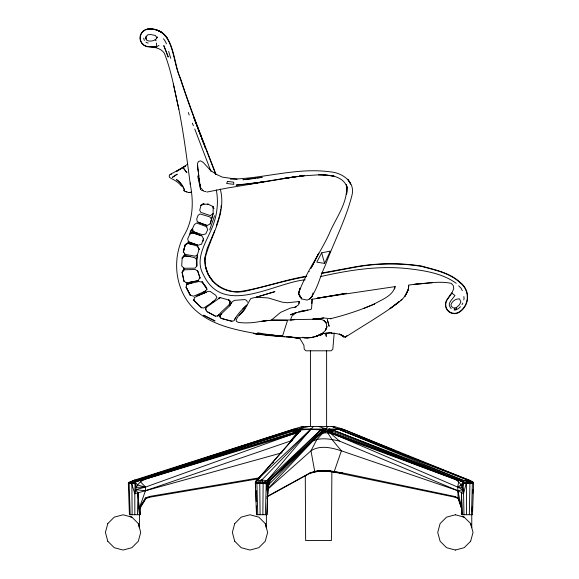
<?xml version="1.0" encoding="UTF-8"?>
<svg xmlns="http://www.w3.org/2000/svg" width="579" height="579" viewBox="0 0 579 579"><rect width="100%" height="100%" fill="white"/><g stroke="black" fill="none" stroke-linecap="round" stroke-linejoin="round"><path stroke-width="0.87" d="M134.82 514.709L134.806 493.706L136.217 487.366L134.82 480.042L302.289 426.448L334.756 426.455L333.75 427.172M215.924 174.17C203.815 142.506 191.092 111.045 180.648 78.773C172.245 61.403 175.155 27.162 147.746 28.95A9.047 9.047 0 0 0 139.973 38.547A9.047 9.047 0 0 0 149.027 46.95L156.453 46.971L156.46 43.107M282.089 452.756L137.976 492.816L139.481 514.709L137.976 492.816L135.363 489.696L145.553 487.077L293.56 433.743L293.589 429.227L299.632 428.764L308.94 426.484M310.416 425.97L310.424 350.664M137.505 514.709L137.976 492.816L134.806 493.706L135.146 481.75L297.034 429.075L295.804 432.057L293.857 432.694L145.271 479.159L128.35 483.537L129.435 514.709L140.198 514.709L140.444 507.689L145.77 498.649L149.592 497.238L258.227 478.797M156.453 46.971L148.977 46.638A8.736 8.736 0 0 1 140.256 38.373A8.736 8.736 0 0 1 148.036 29.211C174.098 27.495 172.101 60.173 179.656 76.652C190.31 109.706 203.258 141.949 215.706 174.351M256.193 501.58L255.954 490.5M262.873 514.709L263.127 483.537L261.751 480.042L313.507 426.448M469.323 514.709L469.931 483.327L469.844 482.314L467.137 480.042L331.651 426.448M300.096 431.789L300.125 430.175L300.993 429.075L342.63 429.075L472.457 481.54L473.586 483.537L472.493 514.709L461.789 514.709L461.485 492.816L463.012 489.696C461.904 485.159 458.944 481.156 454.667 479.159L331.984 432.694C324.001 428.959 316.771 434.959 312.117 441.111M135.146 481.75L293.857 432.694L296.781 430.175L298.981 429.864L300.125 430.175L300.096 431.029L300.993 429.075L299.632 428.764L298.981 429.864L299.148 431.702L295.804 432.057L296.441 433.128L298.713 432.868L296.781 430.175L293.828 431.029L135.146 481.75L137.52 485.036L145.553 487.077L145.459 490.717L139.25 508.333L140.198 514.709M265.356 514.709L266.304 482.604L265.558 481.54C262.562 482.372 258.943 483.306 256.113 481.54L256.417 480.628L310.814 429.227L320.657 429.929L322.764 429.075L324.059 431.789L316.764 439.678L310.981 450.824L268.113 488.929M331.876 471.205L331.391 540.533L305.647 540.533L305.278 475.677M471.494 514.709L472.37 483.537L471.95 482.531L467.137 480.042L463.844 480.628L332.607 429.929L329.176 429.075L327.736 432.868L332.114 439.678L341.393 450.824L457.873 490.717L463.555 493.706L463.974 514.709M266.868 514.709L268.077 481.75L320.657 429.929L321.685 431.029L321.446 433.128L312.725 441.039L267.947 488.756M472.167 511.148L472.312 506.697M472.739 493.337L472.855 489.776M267.882 489.696L267.013 514.709L256.49 514.709L255.339 482.604L256.417 480.628L261.751 480.042L267.085 480.628L268.077 481.75L268.743 485.036L267.563 493.706L266.145 483.537M194.189 300.631L194.305 297.548L207.948 291.346L210.199 291.418L215.663 295.218L216.901 297.454L214.932 300.038L211.632 302.73L214.411 300.979L203.772 308.021L201.275 307.558L193.77 300.183L194.841 301.594M408.731 285.715C408.484 296.723 397.845 303.027 389.978 308.665C375.424 318.682 360.203 327.671 345.323 337.188L343.079 336.906L341.501 334.908M262.931 483.327L267.085 480.628L310.814 429.227L300.979 429.929L255.636 481.75L255.563 483.537L255.339 482.604L256.113 481.54L257.054 483.327C262.178 483.986 267.773 483.067 271.471 479.159L321.396 432.694L323.48 430.175L325.984 429.864L331.825 431.029L463.026 481.75L469.743 483.537M408.731 285.802L408.209 289.869L404.822 296.484L408.383 289.015M311.987 299.292L311.813 303.57M312.24 298.967L311.545 308.723L310.757 309.541L298.844 311.69L307.854 310.185L295.543 312.928L290.397 314.802L296.426 312.443L291.997 316.018L290.969 318.436L290.991 320.809M326.636 333.265L326.382 336.681L324.768 333.258M229.762 304.105L220.505 312.841L217.704 316.177L218.956 314.831L217.241 316.025L215.388 316.134L206.66 311.451L205.487 308.846L206.356 307.348L220.309 297.468L218.739 298.149L220.954 297.772L229.175 300.175L228.401 299.567L230.232 301.616L229.226 304.713L229.762 304.105L230.037 300.667M318.443 319.203L312.573 319.282C317.278 319.036 323.466 318.139 326.165 323.06L326.867 326.911L325.326 330.595C319.883 336.319 311.647 338.425 303.946 337.723C287.249 337.181 270.502 336.153 253.993 333.555L253.667 333.236M267.216 498.852L267.744 492.816L267.563 493.706M334.213 333.099L332.809 349.224L331.079 350.809L305.965 350.809L304.236 349.224L303.881 345.185L299.973 338.672L288.834 336.66M267.187 498.946L267.744 492.816M394.704 288.964L394.907 286.967M146.169 36.043L145.865 39.09L145.539 37.403L146.965 40.508C150.591 41.934 155.823 40.921 157.466 37.034L156.75 37.367L156.547 38.598M299.292 301.768L299.082 303.512M299.068 301.673L298.692 304.72L294.407 307.615M184.643 269.373L182.139 272.268L183.948 281.17L182.139 272.268L183.521 269.807L195.246 269.496L197.721 271.131L200.102 278.253L197.591 270.588L197.721 271.131M462.259 487.366L463.026 481.75L463.844 480.628L469.844 482.314L472.985 482.314L467.137 480.042L470.438 480.628L338.693 429.227L332.607 429.929L331.825 431.029L331.984 432.694L333.041 433.743L457.714 487.077L463.012 489.696L463.555 493.706L466.616 481.54L469.931 483.327L473.557 483.327L472.457 481.54L473.586 483.537L463.251 483.537L462.259 487.366L457.714 487.077L458.119 497.998L461.535 508.333L457.873 490.717L339.432 441.039C330.696 439.208 321.229 437.044 312.725 441.039M220.671 208.947L219.846 214.722L216.336 225.948M220.903 207.304L221.135 205.654M196.86 265.978L196.722 259.783L197.461 254.666L199.06 249.086L197.482 246.169L187.437 243.144L185.229 244.736L183.304 252.169L185.229 244.736L188.313 243.375L192.821 244.555L187.437 243.144L185.229 244.881L183.326 251.547L185.338 254.644L184.303 254.217L195.246 256.193L197.461 254.666L196.766 259.732L196.86 265.978L194.978 268.178L183.405 268.272M394.885 287.162C392.272 296.368 381.148 299.835 373.716 304.337C359.682 310.344 345.135 315.15 330.298 318.732M458.684 481.779L457.714 487.077L461.152 485.036L463.026 481.75L332.607 429.929M132.128 514.709L131.853 481.54L293.589 429.929M313.036 292.902L312.37 296.18L309.779 298.967L307.015 300.06L301.775 298.938L299.546 296.434L298.59 293.292C305.806 272.311 319.876 254.116 329.118 233.959C335.581 218.088 348.601 202.44 346.351 184.477L347.226 187.835L346.98 186.807L346.488 194.515C350.15 181.574 337.695 175.524 326.701 175.191M312.74 294.306L312.428 295.789L310.033 298.677M186.8 284.296L186.112 287.235L190.23 295.254L193.632 296.187L205.61 291.063L202.911 292.793L206.565 289.891L206.442 287.785L202.042 281.633L207.043 289.435L206.442 287.785L202.259 282.161L198.93 281.539L187.734 283.949L186.8 284.296L191.801 283.044L187.734 283.949L186.228 285.049M198.127 222.35L207.34 225.405L210.163 223.921L213.152 213.499L213.101 206.457L213.89 208.766L212.428 206.218L207.6 204.018M107.795 523.597L105.414 532.412L107.795 541.235M234.727 523.597L232.36 532.412L234.727 541.235M470.64 541.235L473.029 532.412L470.669 523.597M201.637 244.114L203.453 238.41M268.743 485.036L269.807 481.779L271.471 479.159L310.149 442.949M210.163 223.921L213.152 213.499L210.365 215.605L200.877 212.399L199.704 210.242L201.014 205.256L203.953 204.011L202.303 204.213L208.693 204.228M209.699 229.863L214.585 215.706M267.129 496.464L310.054 472.891L318.009 471.465L323.248 471.161L323.538 470.38L328.155 470.597L342.384 472.891L454.768 496.464L458.119 497.998L461.535 508.333M268.178 485.166L319.984 433.743L325.485 432.795L325.919 431.702L325.738 428.764L328.047 426.484M130.159 514.709L129.124 483.327L129.537 482.314L134.82 480.042L128.871 482.531L128.35 483.537L134.878 483.537L136.217 487.366L145.561 487.048L140.436 481.779L137.52 485.036L136.217 487.366M219.977 316.358L221.373 313.644L219.882 315.888L220.201 317.401L221.612 318.493L231.926 321.294L220.896 318.32L221.612 318.493M214.606 230.869L207.253 248.304L204.995 256.917A31.092 31.092 0 0 0 213.137 281.604C220.961 290.535 234.133 293.691 245.518 291.136C266.007 286.431 286.149 280.243 306.87 276.538M202.722 241.704L203.446 240.09M300.096 431.029L300.993 429.075M324.616 263.394L330.327 251.098L321.656 252.842L316.793 262.157L324.616 263.394L321.656 252.842M231.846 321.229L233.981 320.73C238.396 311.061 254.181 298.547 242.97 308.817M234.64 319.767L235.805 317.314M182.211 272.412L183.521 269.807M312.074 266.268L318.826 253.139L310.93 268.54M463.555 493.706L463.026 481.75L331.984 432.694L328.886 430.175L325.919 431.702L323.48 430.175L321.446 433.128L324.059 431.789M257.756 514.709L256.917 483.537L257.583 482.314L261.751 480.042L259.754 483.537L260.087 514.709M198.228 280.641L189.528 282.443L198.228 280.641L199.856 277.544M319.963 334.763L322.069 333.432L315.41 336.717L318.508 335.516L318.834 334.923M451.801 293.307L453.726 288.61L453.328 285.715L451.294 283.363C439.143 280.779 426.397 283.529 414.101 284.376L432.354 282.653L431.246 282.755M263.127 483.537L266.304 482.604L267.983 483.537L268.243 487.366L268.077 481.75L321.685 431.029L322.764 429.075M247.385 302.238L246.734 300.458L244.837 299.582L234.365 300.356L231.795 302.187L229.711 305.821L220.722 314.52L219.882 315.888L220.201 317.401M205.487 308.846L206.356 307.348M229.711 305.821L231.795 302.187M140.444 507.689L139.25 508.333L145.329 497.998L149.462 496.464L259.877 477.726M300.125 430.175L299.148 431.702L296.781 430.175M187.697 164.175L176.501 171.406L185.41 166.18L170.023 174.54L169.177 175.842L169.43 177.369C173.722 179.953 178.687 181.828 181.517 186.337M268.924 483.103L269.807 481.779M139.25 508.333L145.77 498.649L145.329 497.998M451.859 293.155L447.024 300.045A8.728 8.728 0 0 0 459.067 312.045A17.703 17.703 0 0 0 460.131 282.834C449.695 272.818 434.793 270.089 421.324 266.34A195.716 195.716 0 0 0 356.49 266.97L321.692 273.469M267.1 496.804L309.244 473.658L314.136 472.102L314.708 471.32L323.538 470.38M135.363 489.696L145.459 490.717L290.47 441.039L297.664 431.789M145.647 37.454L147.811 34.762L150.714 34.516L155.252 35.457L156.75 37.367M309.779 298.967C317.705 289.37 319.854 276.451 325.282 265.457C333.83 242.087 345.75 219.803 351.873 195.622C355.745 181.936 342.211 172.658 330.095 171.833C296.571 167.244 263.829 178.694 230.442 179.164M184.042 255.773L190.462 256.555L184.042 255.773L182.211 257.952L184.042 255.773L185.128 255.766L182.182 257.807L181.719 266.029L184.397 268.576M256.779 480.715L255.636 481.75L300.979 429.929M255.636 481.75L262.287 474.454M272.571 463.186L273.78 461.861M107.781 523.597L114.251 517.141L123.074 514.782L131.867 517.141L134.813 520.072L138.33 523.597L140.704 532.412L138.323 541.235L131.867 547.691L123.052 550.05L114.237 547.691L107.781 541.235M234.719 523.597L241.182 517.141L249.998 514.782L258.813 517.141L261.751 520.072L265.269 523.597L267.636 532.412L265.262 541.235L258.813 547.691L249.99 550.05L241.175 547.691L234.719 541.235M470.669 541.235L464.184 547.691L455.369 550.05M345.323 337.188L346.944 335.596M309.244 473.658L310.054 472.891L314.708 471.32L310.981 450.824C320.18 444.795 331.731 447.726 341.393 450.824L334.047 472.102L455.188 497.238L458.279 498.649L460.073 502.42M267.085 480.628L320.657 429.929M198.271 175.719L197.736 176.211L200.624 189.659L199.69 182.523M268.077 481.75L321.396 432.694M456.353 307.55L459.248 305.017L460.891 302.043L459.567 298.894C455.803 298.503 452.192 301.152 450.976 304.663L451.236 305.965L452.684 307.637L454.443 308.115L456.353 307.55L456.672 308.694L454.443 309.287L454.443 308.115M270.929 320.513L280.641 312.342L290.426 308.05L296.274 306.906M322.858 333.294L320.173 335.581L323.733 333.077M399.336 301.485L389.978 308.665L399.177 301.558M400.675 300.429L402.007 299.372M318.009 471.465L319.246 470.597L342.384 472.891L342.804 473.658L336.551 472.102M299.632 428.764L303.07 426.484M129.124 483.327L131.853 481.54L128.871 482.531M157.112 46.552L158.957 45.365M293.828 431.029L297.034 429.075M140.436 481.779L145.271 479.159L296.441 433.128L293.857 432.694M321.685 431.029L323.48 430.175M200.631 205.393L203.953 204.011M373.716 304.337L374.49 304.011L363.634 308.469M198.322 295.203L206.196 292.286L196.744 295.789M129.226 483.537L131.802 482.604L134.878 483.537M201.174 244.186L198.134 245.272L188.566 241.95L188.146 241.74L197.569 245.214L188.566 241.95L187.676 238.859L194.363 224.601L196.592 223.031L206.898 226.823L206.363 226.382L207.723 229.61L205.813 233.844L202.896 234.756L193.314 231.918L192.489 230.551M134.82 480.628L293.589 429.227M463.251 483.537L466.189 482.604L469.931 483.327M315.541 319.376L323.574 317.936L330.848 318.761M314.136 472.102L319.246 470.597M318.508 335.516L311.48 337.579L312.957 337.34L307.536 337.781M331.984 432.694L330.363 433.128L325.485 432.795M455.391 514.782L446.554 517.141L440.098 523.597L437.731 532.412L440.12 541.235L446.575 547.691L455.391 550.05M170.023 174.54L171.471 174.156M191.475 191.975L188.986 192.597L184.614 191.359L183.608 190.296L184.614 190.346A21.184 21.184 0 0 0 176.494 179.57L176.392 179.526A21.184 21.184 0 0 1 184.506 190.303M306.544 276.19C283.305 280.07 261.049 288.639 237.73 291.852C228.567 291.758 219.781 287.908 213.354 281.401A30.803 30.803 0 0 1 205.176 258.089C210.814 235.262 226.802 213.542 220.259 189.029M321.417 273.093L354.261 267.02A204.445 204.445 0 0 1 421.483 266.036C435.162 269.865 450.129 272.723 460.768 282.878A18.094 18.094 0 0 1 459.48 312.139A9.025 9.025 0 0 1 446.778 299.879L451.627 292.974L454.985 295.507L450.701 300.964L449.347 303.534L449.347 305.755L451.164 308.694M305.22 279.773C273.816 282.892 223.385 316.974 203.432 274.764C194.131 258.777 206.587 241.675 212.399 226.903C217.154 215.193 218.667 202.353 216.307 189.912M320.274 276.646C349.984 269.908 380.475 265.095 410.952 269.011C426.643 270.943 443.145 273.838 456.238 283.319M457.873 490.717L463.012 489.696M257.481 178.115L262.229 177.239L242.912 179.736L255.831 178.354M303.056 175.748L283.92 178.441L304.293 175.698L302.347 175.9L318.508 174.844L325.854 175.039L334.148 176.125L323.502 174.872L325.854 175.039L318.508 174.844M299.524 301.485L287.452 302.752L282.378 302.202L268.157 297.924L256.287 297.215L250.808 298.482C247.262 304.207 245.127 310.858 239.199 315.114L244.903 308.788C242.044 312.566 237.014 316.214 236.145 320.375L236.413 321.352L238.244 322.387C245.648 323.379 253.24 322.894 260.536 321.41L273.592 319.948L286.829 320.361L287.314 321.077L282.494 336.196L271.573 335.096L257.575 332.795M311.864 299.329L346.242 293.314L317.154 298.185L395.515 286.562M290.47 441.039L292.207 440.742M206.884 192.076L226.867 188.124L297.693 176.363M183.963 281.032L186.315 282.921L191.584 282.038M323.574 317.936L317.162 318.884M247.921 184.303L287.597 177.818M261.57 321.302L267.737 320.455L287.372 320.39M246.726 184.354L263.076 181.929L236.087 185.114L247.595 184.136L263.076 181.929M299.43 176.103L302.043 175.727L299.495 176.088M286.685 177.948L297.787 176.342M330.848 332.607L321.656 333.815C329.198 332.563 337.398 332.44 344.143 336.573L341.965 335.176M190.433 192.409L188.986 192.597L191.497 192.351M263.734 320.961L267.621 320.542M201.586 235.559L192.858 232.896L190.288 233.207L192.214 232.693L202.006 236.051L203.547 238.903M408.709 285.034L417.51 284.021M323.248 471.161L328.155 470.597L334.047 472.102M294.009 319.876L267.737 320.455M292.243 319.651L318.501 319.167M314.469 319.152L313.297 319.188L315.946 319.152M312.573 319.282L317.885 319.167M201.521 190.433L203.099 190.411M311.234 337.608L303.946 337.723L307.854 337.767L302.455 337.296M316.988 471.089L330.566 471.089M267.983 483.537L255.382 483.537L255.614 487.771M454.016 310.011L455.644 310.011L458.018 308.875A14.193 14.193 0 0 0 460.471 306.689M315.273 319.138L320.325 319.203M147.746 28.95L155.23 29.377L162.077 32.417M186.315 282.921L187.075 282.965M256.714 333.736C234.9 329.777 211.661 325.195 194.841 309.656C175.119 291.042 171.391 259.544 183.775 235.863C193.234 220.461 193.712 201.905 190.317 184.629C187.017 159.442 183.789 134.219 178.868 109.286C174.59 90.49 171.471 71.079 164.32 53.181C160.976 48.267 154.933 47.268 149.476 46.581M275.011 335.357L271.573 335.096L282.74 335.95L277.587 335.559M284.267 336.551L253.993 333.555L281.177 336.428M286.048 336.725L290.499 337.166M237.108 179.237L222.336 177.138L216.133 174.279L210.59 170.45L203.099 162.301L200.537 160.861L198.445 161.512L197.439 163.669L199.429 182.168M204.351 191.345L206.03 191.584M288.718 336.66L299.973 338.672M188.957 256.381L194.747 257.684L196.722 259.783M186.047 191.627L186.836 191.815M280.96 336.081L282.653 336.5M187.437 243.144L188.313 243.375M462.505 516.685L464.206 517.141L470.662 523.597L471.769 527.751L471.769 514.782M455.369 514.782L464.213 517.141M130.188 516.685L131.874 517.141M333.989 426.484L341.871 428.764L344.534 430.544M463.026 481.75L454.667 479.159L330.363 433.128L327.982 431.789M192.858 232.896L192.214 232.693L189.934 234.148L190.397 231.057L192.604 228.56L193.314 231.918L197.186 233.134L193.039 231.39M318.551 426.484L325.738 428.764M202.143 223.921L206.768 225.535M198.076 222.278L206.746 225.513M395.645 450.86L344.773 429.929L338.693 429.227L463.844 480.628M397.317 451.548L399.821 452.575M407.326 455.666L410.663 457.041M415.664 459.096L418.168 460.131M257.054 483.327L255.339 482.604L256.917 483.537M308.875 271.5L309.295 271.681M201.376 223.653L197.186 221.591L196.737 218.913L198.083 215.352L200.037 213.933L209.859 216.901L211.588 219.455M207.615 311.951L215.388 316.134M339.214 333.801L343.412 336.71L342.363 335.313M302.289 426.448L303.295 427.164M329.176 429.075L331.825 431.029M341.458 335.024L343.412 336.71L342.261 335.429M339.432 441.039L330.363 433.128L328.886 430.175M193.77 300.183L201.702 307.956M155.194 39.879L156.127 40.812M458.669 285.78L461.108 288.248L462.31 290.672M328.155 470.597L328.973 471.465M472.963 482.604L473.557 483.327M201.152 188.197L203.518 191.222M193.429 299.531L194.985 301.637M208.064 274.28L213.137 281.604M199.06 249.086L199.328 249.498L197.482 246.169M331.166 332.411L332.078 333.815M350.375 183.586L347.899 179.273L350.787 184.31M454.768 496.464L455.188 497.238M190.448 295.276L186.069 287.075L190.23 295.254M192.38 123.218L193.393 125.686M211.002 171.464L194.739 128.972M205.581 308.694L206.124 310.069M200.044 133.966L200.993 136.427M203.844 143.809L201.63 138.07L205.422 147.913L204.792 146.27M201.022 136.369L193.791 117.392L196.759 125.317M197.055 126.113L199.748 133.184M188.32 112.507L189.224 114.982M205.27 265.826L207.789 273.433M131.614 483.537L134.806 493.706M168.67 51.466L170.689 58.247M265.269 523.597L266.383 527.751L266.383 514.782M138.33 523.597L139.445 527.751L139.445 514.782M200.204 184.281L200.587 185.852M173.331 84.027L178.868 109.286M149.462 496.464L149.592 497.238M197.707 167.36L197.468 165.58L197.736 168.959M197.938 169.148L198.286 171.818M198.525 173.606L198.872 176.284M199.104 178.064L199.458 180.742M463.859 296.542L464.04 298.265A14.193 14.193 0 0 1 463.822 299.929M255.752 490.319L255.932 493.706M462.223 514.709L461.485 492.816L461.789 514.709M256.345 505.959L256.635 514.709M205.024 257.807L205.082 259.587M466.406 483.537L466.573 514.709M190.31 182.884L190.317 184.629M326.614 350.664L326.621 425.97M462.795 303.143A14.193 14.193 0 0 1 461.991 304.641M152.19 29.174A20.678 20.678 0 0 1 155.454 29.739M156.243 29.956A20.678 20.678 0 0 1 167.425 38.163M163.481 38.771A17.138 17.109 0 0 1 166.397 43.83M148.195 43.041A5.204 5.204 0 0 1 145.966 42.144M144.417 40.421A5.204 5.204 0 0 1 143.773 38.149M258.046 332.708L258.046 332.708M299.372 290.492L298.648 293.864L301.775 298.938L298.59 293.292L300.052 288.233L299.372 290.492M326.874 326.882L325.326 330.595L326.874 326.882M227.525 181.386L226.613 183.485L233.815 184.339L233.627 182.168L227.525 181.386M177.138 174.221L172.368 177.362L177.138 174.221M274.808 291.664L256.287 297.215L274.808 291.664M214.91 320.932L203.555 315.237L214.91 320.932M326.064 322.872L323.762 320.375L326.064 322.872M186.822 172.672L183.529 168.192L186.822 172.672M165.362 49.476L163.785 45.553L168.236 57.06L165.362 49.476M329.089 326.18L327.359 319.774L329.089 326.18"/></g></svg>
